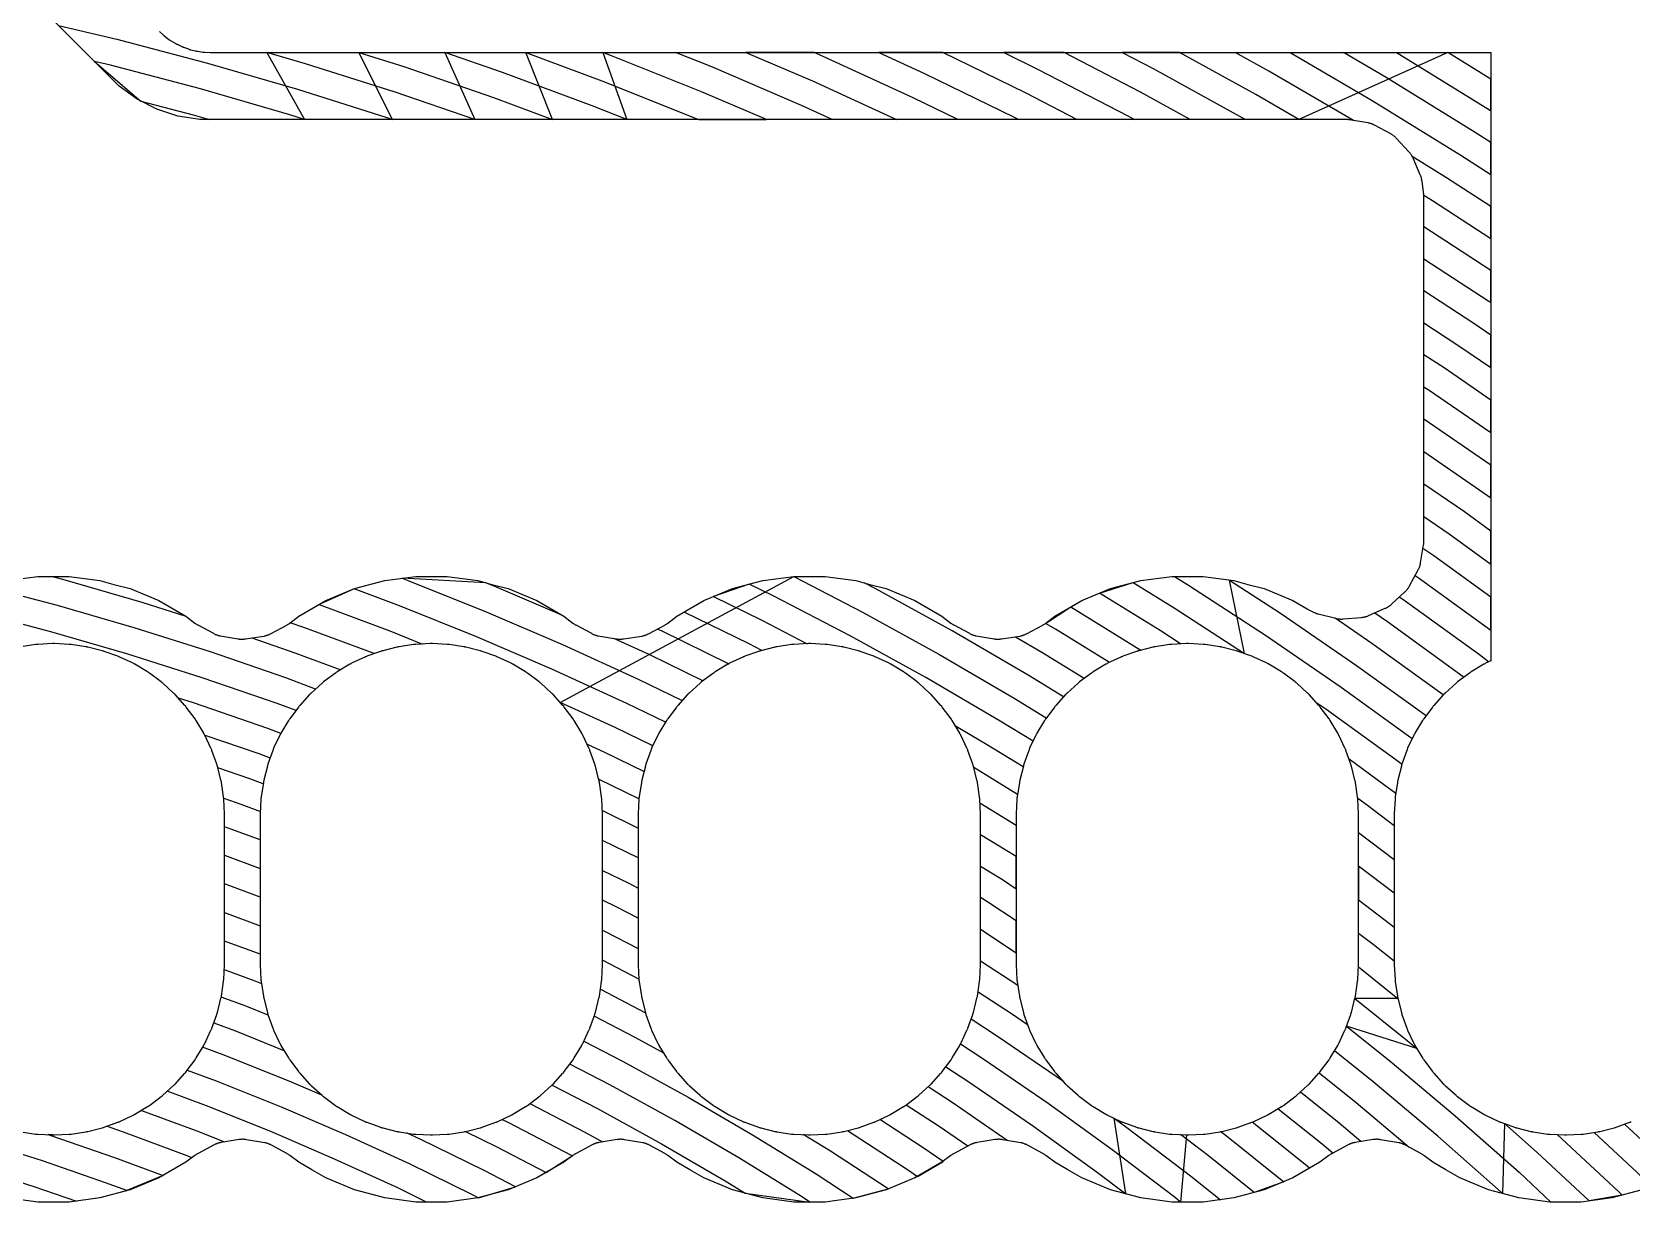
# Model space of a CAD drawing. Header units: metres. Extents: x 100 to 171, y -146 to -25.
# Drawn here: x 115.3 to 126.04, y -73.22 to -65.36 of the extents above; entities that cross this region are included whole.
import ezdxf

# ---------------------------------------------------------------- set-up
doc = ezdxf.new("R2010")
doc.units = ezdxf.units.M

msp = doc.modelspace()

# ---------------------------------------------------------------- linework, layer by layer
for points in [[(115.127, -69.047), (115.335, -69.019), (115.545, -69.019), (115.753, -69.047), (115.846, -69.072), (115.956, -69.101), (116.149, -69.181), (116.331, -69.286), (116.391, -69.332), (116.394, -69.335), (116.397, -69.337), (116.401, -69.339), (116.404, -69.341), (116.407, -69.343), (116.411, -69.345), (116.515, -69.401), (116.518, -69.403), (116.521, -69.405), (116.525, -69.406), (116.528, -69.408), (116.532, -69.409), (116.535, -69.411), (116.539, -69.412), (116.542, -69.413), (116.546, -69.414), (116.549, -69.415), (116.553, -69.416), (116.557, -69.417), (116.56, -69.417), (116.682, -69.438), (116.685, -69.439), (116.689, -69.44), (116.693, -69.44), (116.697, -69.44), (116.701, -69.44), (116.704, -69.441), (116.708, -69.441), (116.712, -69.441), (116.716, -69.44), (116.72, -69.44), (116.723, -69.44), (116.727, -69.439), (116.731, -69.439), (116.853, -69.419), (116.856, -69.419), (116.86, -69.418), (116.864, -69.417), (116.868, -69.416), (116.871, -69.415), (116.875, -69.414), (116.878, -69.413), (116.882, -69.411), (116.886, -69.41), (116.889, -69.409), (116.893, -69.407), (116.896, -69.405), (116.899, -69.404), (117.008, -69.346), (117.011, -69.344), (117.014, -69.342), (117.017, -69.34), (117.02, -69.339), (117.023, -69.337), (117.026, -69.334), (117.029, -69.332), (117.089, -69.286), (117.271, -69.181), (117.464, -69.101), (117.667, -69.047), (117.875, -69.019), (118.085, -69.019), (118.293, -69.047), (118.386, -69.072), (118.496, -69.101), (118.689, -69.181), (118.871, -69.286), (118.931, -69.332), (118.934, -69.335), (118.937, -69.337), (118.941, -69.339), (118.944, -69.341), (118.947, -69.343), (118.951, -69.345), (119.055, -69.401), (119.058, -69.403), (119.061, -69.405), (119.065, -69.406), (119.068, -69.408), (119.072, -69.409), (119.075, -69.411), (119.079, -69.412), (119.082, -69.413), (119.086, -69.414), (119.089, -69.415), (119.093, -69.416), (119.097, -69.417), (119.1, -69.417), (119.222, -69.438), (119.225, -69.439), (119.229, -69.44), (119.233, -69.44), (119.237, -69.44), (119.241, -69.44), (119.244, -69.441), (119.248, -69.441), (119.252, -69.441), (119.256, -69.44), (119.26, -69.44), (119.263, -69.44), (119.267, -69.439), (119.271, -69.439), (119.393, -69.419), (119.396, -69.419), (119.4, -69.418), (119.404, -69.417), (119.408, -69.416), (119.411, -69.415), (119.415, -69.414), (119.418, -69.413), (119.422, -69.411), (119.426, -69.41), (119.429, -69.409), (119.433, -69.407), (119.436, -69.405), (119.439, -69.404), (119.548, -69.346), (119.551, -69.344), (119.554, -69.342), (119.557, -69.34), (119.56, -69.339), (119.563, -69.337), (119.566, -69.334), (119.569, -69.332), (119.629, -69.286), (119.811, -69.181), (120.004, -69.101), (120.207, -69.047), (120.415, -69.019), (120.625, -69.019), (120.833, -69.047), (120.926, -69.072), (121.036, -69.101), (121.229, -69.181), (121.411, -69.286), (121.471, -69.332), (121.474, -69.335), (121.477, -69.337), (121.481, -69.339), (121.484, -69.341), (121.487, -69.343), (121.491, -69.345), (121.595, -69.401), (121.598, -69.403), (121.601, -69.405), (121.605, -69.406), (121.608, -69.408), (121.612, -69.409), (121.615, -69.411), (121.619, -69.412), (121.622, -69.413), (121.626, -69.414), (121.629, -69.415), (121.633, -69.416), (121.637, -69.417), (121.64, -69.417), (121.762, -69.438), (121.765, -69.439), (121.769, -69.44), (121.773, -69.44), (121.777, -69.44), (121.781, -69.44), (121.784, -69.441), (121.788, -69.441), (121.792, -69.441), (121.796, -69.44), (121.8, -69.44), (121.803, -69.44), (121.807, -69.439), (121.811, -69.439), (121.933, -69.419), (121.936, -69.419), (121.94, -69.418), (121.944, -69.417), (121.948, -69.416), (121.951, -69.415), (121.955, -69.414), (121.958, -69.413), (121.962, -69.411), (121.966, -69.41), (121.969, -69.409), (121.973, -69.407), (121.976, -69.405), (121.979, -69.404), (122.088, -69.346), (122.091, -69.344), (122.094, -69.342), (122.097, -69.34), (122.1, -69.339), (122.103, -69.337), (122.106, -69.334), (122.109, -69.332), (122.169, -69.286), (122.351, -69.181), (122.544, -69.101), (122.747, -69.047), (122.955, -69.019), (123.165, -69.019), (123.373, -69.047), (123.466, -69.072), (123.576, -69.101), (123.769, -69.181), (123.864, -69.236), (123.867, -69.238), (123.871, -69.24), (123.908, -69.258), (123.911, -69.26), (123.914, -69.262), (123.918, -69.263), (123.921, -69.264), (123.924, -69.266), (123.928, -69.267), (123.931, -69.268), (123.935, -69.269), (123.938, -69.27), (124.058, -69.3), (124.062, -69.301), (124.065, -69.302), (124.069, -69.303), (124.073, -69.303), (124.077, -69.304), (124.08, -69.304), (124.084, -69.304), (124.088, -69.305), (124.092, -69.305), (124.096, -69.305), (124.099, -69.305), (124.103, -69.305), (124.107, -69.304), (124.23, -69.294), (124.233, -69.294), (124.237, -69.293), (124.241, -69.293), (124.245, -69.292), (124.249, -69.291), (124.252, -69.29), (124.256, -69.29), (124.26, -69.288), (124.263, -69.287), (124.267, -69.286), (124.271, -69.285), (124.274, -69.283), (124.278, -69.282), (124.39, -69.232), (124.394, -69.231), (124.397, -69.229), (124.401, -69.228), (124.404, -69.226), (124.407, -69.224), (124.41, -69.222), (124.414, -69.22), (124.417, -69.217), (124.42, -69.215), (124.423, -69.213), (124.426, -69.211), (124.429, -69.208), (124.432, -69.205), (124.522, -69.122), (124.525, -69.119), (124.528, -69.117), (124.53, -69.114), (124.533, -69.111), (124.535, -69.108), (124.538, -69.105), (124.54, -69.102), (124.542, -69.099), (124.545, -69.096), (124.547, -69.093), (124.549, -69.09), (124.551, -69.086), (124.553, -69.083), (124.611, -68.975), (124.613, -68.971), (124.615, -68.968), (124.616, -68.965), (124.618, -68.961), (124.619, -68.958), (124.62, -68.954), (124.622, -68.95), (124.623, -68.947), (124.624, -68.943), (124.625, -68.939), (124.626, -68.936), (124.627, -68.932), (124.627, -68.928), (124.647, -68.807), (124.648, -68.803), (124.648, -68.8), (124.649, -68.796), (124.649, -68.793), (124.649, -68.789), (124.649, -68.786), (124.649, -68.782), (124.649, -66.475), (124.649, -66.471), (124.649, -66.467), (124.649, -66.463), (124.649, -66.46), (124.648, -66.456), (124.637, -66.364), (124.636, -66.361), (124.636, -66.357), (124.635, -66.353), (124.634, -66.35), (124.634, -66.346), (124.633, -66.343), (124.632, -66.339), (124.631, -66.336), (124.629, -66.333), (124.628, -66.329), (124.627, -66.326), (124.625, -66.322), (124.576, -66.21), (124.574, -66.206), (124.573, -66.203), (124.571, -66.199), (124.569, -66.196), (124.567, -66.193), (124.565, -66.19), (124.563, -66.186), (124.561, -66.183), (124.559, -66.18), (124.556, -66.177), (124.554, -66.174), (124.552, -66.171), (124.549, -66.168), (124.466, -66.078), (124.463, -66.075), (124.46, -66.072), (124.458, -66.07), (124.455, -66.067), (124.452, -66.065), (124.449, -66.062), (124.446, -66.06), (124.443, -66.058), (124.44, -66.055), (124.436, -66.053), (124.433, -66.051), (124.43, -66.049), (124.427, -66.047), (124.318, -65.989), (124.315, -65.987), (124.312, -65.985), (124.308, -65.984), (124.305, -65.982), (124.301, -65.981), (124.297, -65.98), (124.294, -65.978), (124.29, -65.977), (124.287, -65.976), (124.283, -65.975), (124.279, -65.974), (124.275, -65.973), (124.272, -65.973), (124.15, -65.953), (124.147, -65.952), (124.143, -65.952), (124.14, -65.951), (124.136, -65.951), (124.133, -65.951), (124.129, -65.951), (124.125, -65.951), (116.425, -65.951), (116.277, -65.927), (116.135, -65.881), (116.002, -65.813), (115.881, -65.725), (104.275, -54.119)], [(115.474, -65.318), (115.867, -65.411), (116.476, -65.572), (117.08, -65.747), (117.681, -65.937), (117.719, -65.951), (117.493, -65.5), (117.794, -65.595), (118.397, -65.803), (118.794, -65.951), (118.615, -65.5), (119.125, -65.69), (119.726, -65.93), (119.774, -65.951), (120.231, -65.951), (119.795, -65.764), (119.19, -65.522), (119.132, -65.5), (119.293, -65.951), (119.06, -65.858), (118.458, -65.634), (118.07, -65.5), (118.272, -65.951), (117.737, -65.766), (117.133, -65.575), (116.875, -65.5), (117.127, -65.951), (117.028, -65.919), (116.428, -65.745), (115.823, -65.586), (115.716, -65.561), (116.027, -65.826), (116.38, -65.919), (116.489, -65.951)], [(116.152, -65.359), (116.177, -65.382), (116.18, -65.384), (116.183, -65.387), (116.186, -65.389), (116.188, -65.391), (116.216, -65.412), (116.219, -65.414), (116.222, -65.416), (116.225, -65.418), (116.228, -65.42), (116.258, -65.437), (116.261, -65.439), (116.264, -65.441), (116.267, -65.443), (116.271, -65.444), (116.302, -65.459), (116.305, -65.461), (116.309, -65.462), (116.312, -65.463), (116.315, -65.465), (116.348, -65.476), (116.351, -65.478), (116.355, -65.479), (116.358, -65.48), (116.362, -65.481), (116.395, -65.489), (116.399, -65.49), (116.402, -65.491), (116.406, -65.491), (116.41, -65.492), (116.444, -65.497), (116.447, -65.497), (116.451, -65.498), (116.455, -65.498), (116.458, -65.498), (116.493, -65.5), (116.496, -65.5), (116.5, -65.5), (125.1, -65.5), (125.1, -69.586), (125.064, -69.602), (125.061, -69.604), (125.058, -69.606), (125.055, -69.608), (125.051, -69.609), (124.967, -69.66), (124.964, -69.662), (124.961, -69.664), (124.958, -69.666), (124.955, -69.668), (124.876, -69.727), (124.873, -69.729), (124.87, -69.731), (124.868, -69.733), (124.865, -69.736), (124.792, -69.802), (124.789, -69.804), (124.787, -69.807), (124.784, -69.809), (124.782, -69.812), (124.716, -69.885), (124.713, -69.888), (124.711, -69.89), (124.709, -69.893), (124.706, -69.896), (124.648, -69.975), (124.646, -69.978), (124.644, -69.981), (124.642, -69.984), (124.64, -69.987), (124.589, -70.071), (124.588, -70.075), (124.586, -70.078), (124.584, -70.081), (124.582, -70.084), (124.54, -70.173), (124.539, -70.177), (124.537, -70.18), (124.536, -70.183), (124.535, -70.187), (124.502, -70.279), (124.501, -70.283), (124.499, -70.286), (124.498, -70.29), (124.498, -70.293), (124.474, -70.388), (124.473, -70.392), (124.472, -70.396), (124.471, -70.399), (124.471, -70.403), (124.456, -70.5), (124.456, -70.504), (124.455, -70.507), (124.455, -70.511), (124.455, -70.515), (124.45, -70.613), (124.45, -70.616), (124.45, -70.62), (124.45, -71.62), (124.45, -71.624), (124.45, -71.627), (124.455, -71.725), (124.455, -71.729), (124.455, -71.733), (124.456, -71.736), (124.456, -71.74), (124.471, -71.837), (124.471, -71.841), (124.472, -71.844), (124.473, -71.848), (124.474, -71.852), (124.498, -71.947), (124.498, -71.95), (124.499, -71.954), (124.501, -71.957), (124.502, -71.961), (124.535, -72.053), (124.536, -72.057), (124.537, -72.06), (124.539, -72.063), (124.54, -72.067), (124.582, -72.156), (124.584, -72.159), (124.586, -72.162), (124.588, -72.165), (124.589, -72.169), (124.64, -72.253), (124.642, -72.256), (124.644, -72.259), (124.646, -72.262), (124.648, -72.265), (124.706, -72.344), (124.709, -72.347), (124.711, -72.35), (124.713, -72.352), (124.716, -72.355), (124.782, -72.428), (124.784, -72.431), (124.787, -72.433), (124.789, -72.436), (124.792, -72.438), (124.865, -72.504), (124.868, -72.507), (124.87, -72.509), (124.873, -72.511), (124.876, -72.513), (124.955, -72.572), (124.958, -72.574), (124.961, -72.576), (124.964, -72.578), (124.967, -72.58), (125.051, -72.631), (125.055, -72.632), (125.058, -72.634), (125.061, -72.636), (125.064, -72.638), (125.153, -72.679), (125.156, -72.681), (125.16, -72.682), (125.163, -72.684), (125.167, -72.685), (125.259, -72.718), (125.263, -72.719), (125.266, -72.72), (125.27, -72.722), (125.273, -72.722), (125.368, -72.746), (125.372, -72.747), (125.376, -72.748), (125.379, -72.749), (125.383, -72.749), (125.48, -72.764), (125.484, -72.764), (125.487, -72.764), (125.491, -72.765), (125.495, -72.765), (125.593, -72.77), (125.596, -72.77), (125.6, -72.77), (125.604, -72.77), (125.607, -72.77), (125.705, -72.765), (125.709, -72.765), (125.713, -72.764), (125.716, -72.764), (125.72, -72.764), (125.817, -72.749), (125.821, -72.749), (125.824, -72.748), (125.828, -72.747), (125.831, -72.746), (125.927, -72.722), (125.93, -72.722), (125.934, -72.72), (125.937, -72.719), (125.941, -72.718), (126.033, -72.685), (126.037, -72.684), (126.04, -72.682), (126.043, -72.681)], [(124.177, -65.957), (123.608, -65.626), (123.38, -65.5), (123.75, -65.5), (124.302, -65.822), (124.898, -66.189), (125.1, -66.32), (125.1, -66.105), (124.994, -66.037), (124.395, -65.667), (124.108, -65.5), (124.465, -65.5), (124.487, -65.513), (125.091, -65.885), (125.1, -65.891), (125.1, -65.679), (124.81, -65.5), (123.808, -65.951), (123.52, -65.782), (123.007, -65.5), (122.622, -65.5), (122.829, -65.608), (123.431, -65.939), (123.451, -65.951), (123.079, -65.951), (122.744, -65.766), (122.231, -65.5), (121.827, -65.5), (122.057, -65.613), (122.659, -65.925), (122.705, -65.951), (122.317, -65.951), (121.976, -65.774), (121.416, -65.5), (120.987, -65.5), (121.294, -65.641), (121.896, -65.934), (121.927, -65.951), (121.518, -65.951), (121.217, -65.804), (120.613, -65.527), (120.551, -65.5), (120.094, -65.5), (120.54, -65.691), (121.106, -65.951), (120.674, -65.951), (120.467, -65.856), (119.864, -65.597), (119.621, -65.5)], [(124.649, -66.458), (124.706, -66.493), (125.1, -66.75), (125.1, -66.535), (124.802, -66.341), (124.57, -66.198)], [(124.649, -67.316), (124.885, -67.469), (125.1, -67.616), (125.1, -67.398), (124.985, -67.319), (124.649, -67.101), (124.649, -66.886), (125.085, -67.169), (125.1, -67.18), (125.1, -66.964), (124.649, -66.671)], [(124.649, -67.745), (124.685, -67.768), (125.1, -68.053), (125.1, -67.834), (124.785, -67.618), (124.649, -67.53)], [(124.649, -68.18), (125.026, -68.439), (125.1, -68.492), (125.1, -68.271), (124.649, -67.962)], [(124.649, -68.617), (124.819, -68.733), (125.1, -68.936), (125.1, -68.714), (124.922, -68.586), (124.649, -68.399)], [(124.591, -69.013), (124.611, -69.027), (125.1, -69.38), (125.1, -69.158), (124.715, -68.88), (124.643, -68.831)], [(117.202, -69.775), (117.002, -69.701), (116.495, -69.526), (115.983, -69.364), (115.468, -69.215), (114.98, -69.086), (114.694, -69.203), (114.905, -69.253), (115.42, -69.388), (115.931, -69.537), (116.438, -69.697), (116.942, -69.871), (117.07, -69.918)], [(115.433, -69.019), (115.516, -69.041), (116.035, -69.192), (116.329, -69.285)], [(118.856, -69.278), (118.417, -69.09), (118.346, -69.061), (117.784, -69.031), (117.829, -69.048), (118.348, -69.256), (118.862, -69.476), (119.37, -69.709), (119.665, -69.853)], [(119.468, -70.157), (119.216, -70.034), (118.846, -69.865), (120.416, -69.019), (120.877, -69.259), (121.39, -69.541), (121.896, -69.836), (122.112, -69.969)], [(122.023, -70.125), (121.803, -69.99), (121.302, -69.698), (120.793, -69.418), (120.277, -69.15), (120.116, -69.071), (119.876, -69.154), (120.196, -69.311), (120.504, -69.471)], [(122.227, -69.828), (121.989, -69.681), (121.479, -69.384), (120.962, -69.1), (120.889, -69.062)], [(123.014, -69.472), (122.876, -69.383), (122.47, -69.132), (122.696, -69.06), (122.972, -69.23), (123.444, -69.537), (123.344, -69.043), (123.685, -69.265), (124.197, -69.616), (124.664, -69.954)], [(122.973, -69.019), (123.068, -69.078), (123.585, -69.414), (124.093, -69.763), (124.571, -70.108)], [(119.553, -69.998), (119.293, -69.872), (118.789, -69.641), (118.279, -69.422), (117.765, -69.216), (117.46, -69.103), (117.225, -69.208), (117.7, -69.384), (117.921, -69.473)], [(125.084, -69.593), (125.022, -69.546), (124.508, -69.174), (124.484, -69.158)], [(120.2, -69.516), (120.115, -69.472), (119.678, -69.258)], [(122.537, -69.597), (122.174, -69.373), (122.107, -69.334), (122.276, -69.224), (122.747, -69.514)], [(124.779, -69.815), (124.3, -69.469), (124.053, -69.299)], [(124.32, -69.264), (124.404, -69.322), (124.914, -69.69), (124.92, -69.694)], [(117.595, -69.537), (117.124, -69.362), (117.032, -69.33)], [(119.499, -69.372), (119.524, -69.383), (119.979, -69.605)], [(115.433, -72.77), (115.436, -72.77), (115.44, -72.77), (115.444, -72.77), (115.447, -72.77), (115.545, -72.765), (115.549, -72.765), (115.553, -72.764), (115.556, -72.764), (115.56, -72.764), (115.657, -72.749), (115.661, -72.749), (115.664, -72.748), (115.668, -72.747), (115.671, -72.746), (115.767, -72.722), (115.77, -72.722), (115.774, -72.72), (115.777, -72.719), (115.781, -72.718), (115.873, -72.685), (115.877, -72.684), (115.88, -72.682), (115.883, -72.681), (115.887, -72.679), (115.975, -72.638), (115.979, -72.636), (115.982, -72.634), (115.985, -72.632), (115.988, -72.631), (116.073, -72.58), (116.076, -72.578), (116.079, -72.576), (116.082, -72.574), (116.085, -72.572), (116.164, -72.513), (116.167, -72.511), (116.17, -72.509), (116.172, -72.507), (116.175, -72.504), (116.248, -72.438), (116.25, -72.436), (116.253, -72.433), (116.256, -72.431), (116.258, -72.428), (116.324, -72.355), (116.327, -72.352), (116.329, -72.35), (116.331, -72.347), (116.333, -72.344), (116.392, -72.265), (116.394, -72.262), (116.396, -72.259), (116.398, -72.256), (116.4, -72.253), (116.451, -72.169), (116.452, -72.165), (116.454, -72.162), (116.456, -72.159), (116.457, -72.156), (116.499, -72.067), (116.501, -72.063), (116.502, -72.06), (116.504, -72.057), (116.505, -72.053), (116.538, -71.961), (116.539, -71.957), (116.54, -71.954), (116.541, -71.95), (116.542, -71.947), (116.566, -71.852), (116.567, -71.848), (116.568, -71.844), (116.569, -71.841), (116.569, -71.837), (116.584, -71.74), (116.584, -71.736), (116.584, -71.733), (116.585, -71.729), (116.585, -71.725), (116.59, -71.627), (116.59, -71.624), (116.59, -71.62), (116.59, -70.62), (116.59, -70.616), (116.59, -70.613), (116.585, -70.515), (116.585, -70.511), (116.584, -70.507), (116.584, -70.504), (116.584, -70.5), (116.569, -70.403), (116.569, -70.399), (116.568, -70.396), (116.567, -70.392), (116.566, -70.388), (116.542, -70.293), (116.541, -70.29), (116.54, -70.286), (116.539, -70.283), (116.538, -70.279), (116.505, -70.187), (116.504, -70.183), (116.502, -70.18), (116.501, -70.177), (116.499, -70.173), (116.457, -70.084), (116.456, -70.081), (116.454, -70.078), (116.452, -70.075), (116.451, -70.071), (116.4, -69.987), (116.398, -69.984), (116.396, -69.981), (116.394, -69.978), (116.392, -69.975), (116.333, -69.896), (116.331, -69.893), (116.329, -69.89), (116.327, -69.888), (116.324, -69.885), (116.258, -69.812), (116.256, -69.809), (116.253, -69.807), (116.25, -69.804), (116.248, -69.802), (116.175, -69.736), (116.172, -69.733), (116.17, -69.731), (116.167, -69.729), (116.164, -69.727), (116.085, -69.668), (116.082, -69.666), (116.079, -69.664), (116.076, -69.662), (116.073, -69.66), (115.988, -69.609), (115.985, -69.608), (115.982, -69.606), (115.979, -69.604), (115.975, -69.602), (115.887, -69.561), (115.883, -69.559), (115.88, -69.558), (115.877, -69.556), (115.873, -69.555), (115.781, -69.522), (115.777, -69.521), (115.774, -69.52), (115.77, -69.518), (115.767, -69.518), (115.671, -69.494), (115.668, -69.493), (115.664, -69.492), (115.661, -69.491), (115.657, -69.491), (115.56, -69.476), (115.556, -69.476), (115.553, -69.476), (115.549, -69.475), (115.545, -69.475), (115.447, -69.47), (115.444, -69.47), (115.44, -69.47), (115.436, -69.47), (115.433, -69.47), (115.335, -69.475), (115.331, -69.475), (115.327, -69.476), (115.324, -69.476), (115.32, -69.476), (115.223, -69.491)], [(116.773, -69.432), (117.063, -69.532), (117.371, -69.646)], [(117.973, -72.77), (117.976, -72.77), (117.98, -72.77), (117.984, -72.77), (117.987, -72.77), (118.085, -72.765), (118.089, -72.765), (118.093, -72.764), (118.096, -72.764), (118.1, -72.764), (118.197, -72.749), (118.201, -72.749), (118.204, -72.748), (118.208, -72.747), (118.211, -72.746), (118.307, -72.722), (118.31, -72.722), (118.314, -72.72), (118.317, -72.719), (118.321, -72.718), (118.413, -72.685), (118.417, -72.684), (118.42, -72.682), (118.423, -72.681), (118.427, -72.679), (118.515, -72.638), (118.519, -72.636), (118.522, -72.634), (118.525, -72.632), (118.528, -72.631), (118.613, -72.58), (118.616, -72.578), (118.619, -72.576), (118.622, -72.574), (118.625, -72.572), (118.704, -72.513), (118.707, -72.511), (118.71, -72.509), (118.712, -72.507), (118.715, -72.504), (118.788, -72.438), (118.79, -72.436), (118.793, -72.433), (118.796, -72.431), (118.798, -72.428), (118.864, -72.355), (118.867, -72.352), (118.869, -72.35), (118.871, -72.347), (118.873, -72.344), (118.932, -72.265), (118.934, -72.262), (118.936, -72.259), (118.938, -72.256), (118.94, -72.253), (118.991, -72.169), (118.992, -72.165), (118.994, -72.162), (118.996, -72.159), (118.997, -72.156), (119.039, -72.067), (119.041, -72.063), (119.042, -72.06), (119.044, -72.057), (119.045, -72.053), (119.078, -71.961), (119.079, -71.957), (119.08, -71.954), (119.081, -71.95), (119.082, -71.947), (119.106, -71.852), (119.107, -71.848), (119.108, -71.844), (119.109, -71.841), (119.109, -71.837), (119.124, -71.74), (119.124, -71.736), (119.124, -71.733), (119.125, -71.729), (119.125, -71.725), (119.13, -71.627), (119.13, -71.624), (119.13, -71.62), (119.13, -70.62), (119.13, -70.616), (119.13, -70.613), (119.125, -70.515), (119.125, -70.511), (119.124, -70.507), (119.124, -70.504), (119.124, -70.5), (119.109, -70.403), (119.109, -70.399), (119.108, -70.396), (119.107, -70.392), (119.106, -70.388), (119.082, -70.293), (119.081, -70.29), (119.08, -70.286), (119.079, -70.283), (119.078, -70.279), (119.045, -70.187), (119.044, -70.183), (119.042, -70.18), (119.041, -70.177), (119.039, -70.173), (118.997, -70.084), (118.996, -70.081), (118.994, -70.078), (118.992, -70.075), (118.991, -70.071), (118.94, -69.987), (118.938, -69.984), (118.936, -69.981), (118.934, -69.978), (118.932, -69.975), (118.873, -69.896), (118.871, -69.893), (118.869, -69.89), (118.867, -69.888), (118.864, -69.885), (118.798, -69.812), (118.796, -69.809), (118.793, -69.807), (118.79, -69.804), (118.788, -69.802), (118.715, -69.736), (118.712, -69.733), (118.71, -69.731), (118.707, -69.729), (118.704, -69.727), (118.625, -69.668), (118.622, -69.666), (118.619, -69.664), (118.616, -69.662), (118.613, -69.66), (118.528, -69.609), (118.525, -69.608), (118.522, -69.606), (118.519, -69.604), (118.515, -69.602), (118.427, -69.561), (118.423, -69.559), (118.42, -69.558), (118.417, -69.556), (118.413, -69.555), (118.321, -69.522), (118.317, -69.521), (118.314, -69.52), (118.31, -69.518), (118.307, -69.518), (118.211, -69.494), (118.208, -69.493), (118.204, -69.492), (118.201, -69.491), (118.197, -69.491), (118.1, -69.476), (118.096, -69.476), (118.093, -69.476), (118.089, -69.475), (118.085, -69.475), (117.987, -69.47), (117.984, -69.47), (117.98, -69.47), (117.976, -69.47), (117.973, -69.47), (117.875, -69.475), (117.871, -69.475), (117.867, -69.476), (117.864, -69.476), (117.86, -69.476), (117.763, -69.491), (117.759, -69.491), (117.756, -69.492), (117.752, -69.493), (117.748, -69.494), (117.653, -69.518), (117.65, -69.518), (117.646, -69.52), (117.643, -69.521), (117.639, -69.522), (117.547, -69.555), (117.543, -69.556), (117.54, -69.558), (117.536, -69.559), (117.533, -69.561), (117.444, -69.602), (117.441, -69.604), (117.438, -69.606), (117.435, -69.608), (117.431, -69.609), (117.347, -69.66), (117.344, -69.662), (117.341, -69.664), (117.338, -69.666), (117.335, -69.668), (117.256, -69.727), (117.253, -69.729), (117.25, -69.731), (117.248, -69.733), (117.245, -69.736), (117.172, -69.802), (117.169, -69.804), (117.167, -69.807), (117.164, -69.809), (117.162, -69.812), (117.096, -69.885), (117.093, -69.888), (117.091, -69.89), (117.089, -69.893), (117.086, -69.896), (117.028, -69.975), (117.026, -69.978), (117.024, -69.981), (117.022, -69.984), (117.02, -69.987), (116.969, -70.071), (116.968, -70.075), (116.966, -70.078), (116.964, -70.081), (116.962, -70.084), (116.92, -70.173), (116.919, -70.177), (116.917, -70.18), (116.916, -70.183), (116.915, -70.187), (116.882, -70.279), (116.881, -70.283), (116.879, -70.286), (116.878, -70.29), (116.878, -70.293), (116.854, -70.388), (116.853, -70.392), (116.852, -70.396), (116.851, -70.399), (116.851, -70.403), (116.836, -70.5), (116.836, -70.504), (116.835, -70.507), (116.835, -70.511), (116.835, -70.515), (116.83, -70.613), (116.83, -70.616), (116.83, -70.62), (116.83, -71.62), (116.83, -71.624), (116.83, -71.627), (116.835, -71.725), (116.835, -71.729), (116.835, -71.733), (116.836, -71.736), (116.836, -71.74), (116.851, -71.837), (116.851, -71.841), (116.852, -71.844), (116.853, -71.848), (116.854, -71.852), (116.878, -71.947), (116.878, -71.95), (116.879, -71.954), (116.881, -71.957), (116.882, -71.961), (116.915, -72.053), (116.916, -72.057), (116.917, -72.06), (116.919, -72.063), (116.92, -72.067), (116.962, -72.156), (116.964, -72.159), (116.966, -72.162), (116.968, -72.165), (116.969, -72.169), (117.02, -72.253), (117.022, -72.256), (117.024, -72.259), (117.026, -72.262), (117.028, -72.265), (117.086, -72.344), (117.089, -72.347), (117.091, -72.35), (117.093, -72.352), (117.096, -72.355), (117.162, -72.428), (117.164, -72.431), (117.167, -72.433), (117.169, -72.436), (117.172, -72.438), (117.245, -72.504), (117.248, -72.507), (117.25, -72.509), (117.253, -72.511), (117.256, -72.513), (117.335, -72.572), (117.338, -72.574), (117.341, -72.576), (117.344, -72.578), (117.347, -72.58), (117.431, -72.631), (117.435, -72.632), (117.438, -72.634), (117.441, -72.636), (117.444, -72.638), (117.533, -72.679), (117.536, -72.681), (117.54, -72.682), (117.543, -72.684), (117.547, -72.685), (117.639, -72.718), (117.643, -72.719), (117.646, -72.72), (117.65, -72.722), (117.653, -72.722), (117.748, -72.746), (117.752, -72.747), (117.756, -72.748), (117.759, -72.749), (117.763, -72.749), (117.86, -72.764), (117.864, -72.764), (117.867, -72.764), (117.871, -72.765), (117.875, -72.765), (117.973, -72.77)], [(119.804, -69.72), (119.447, -69.546), (119.206, -69.436)], [(120.513, -72.77), (120.516, -72.77), (120.52, -72.77), (120.524, -72.77), (120.527, -72.77), (120.625, -72.765), (120.629, -72.765), (120.633, -72.764), (120.636, -72.764), (120.64, -72.764), (120.737, -72.749), (120.741, -72.749), (120.744, -72.748), (120.748, -72.747), (120.751, -72.746), (120.847, -72.722), (120.85, -72.722), (120.854, -72.72), (120.857, -72.719), (120.861, -72.718), (120.953, -72.685), (120.957, -72.684), (120.96, -72.682), (120.963, -72.681), (120.967, -72.679), (121.055, -72.638), (121.059, -72.636), (121.062, -72.634), (121.065, -72.632), (121.068, -72.631), (121.153, -72.58), (121.156, -72.578), (121.159, -72.576), (121.162, -72.574), (121.165, -72.572), (121.244, -72.513), (121.247, -72.511), (121.25, -72.509), (121.252, -72.507), (121.255, -72.504), (121.328, -72.438), (121.33, -72.436), (121.333, -72.433), (121.336, -72.431), (121.338, -72.428), (121.404, -72.355), (121.407, -72.352), (121.409, -72.35), (121.411, -72.347), (121.413, -72.344), (121.472, -72.265), (121.474, -72.262), (121.476, -72.259), (121.478, -72.256), (121.48, -72.253), (121.531, -72.169), (121.532, -72.165), (121.534, -72.162), (121.536, -72.159), (121.537, -72.156), (121.579, -72.067), (121.581, -72.063), (121.582, -72.06), (121.584, -72.057), (121.585, -72.053), (121.618, -71.961), (121.619, -71.957), (121.62, -71.954), (121.621, -71.95), (121.622, -71.947), (121.646, -71.852), (121.647, -71.848), (121.648, -71.844), (121.649, -71.841), (121.649, -71.837), (121.664, -71.74), (121.664, -71.736), (121.664, -71.733), (121.665, -71.729), (121.665, -71.725), (121.67, -71.627), (121.67, -71.624), (121.67, -71.62), (121.67, -70.62), (121.67, -70.616), (121.67, -70.613), (121.665, -70.515), (121.665, -70.511), (121.664, -70.507), (121.664, -70.504), (121.664, -70.5), (121.649, -70.403), (121.649, -70.399), (121.648, -70.396), (121.647, -70.392), (121.646, -70.388), (121.622, -70.293), (121.621, -70.29), (121.62, -70.286), (121.619, -70.283), (121.618, -70.279), (121.585, -70.187), (121.584, -70.183), (121.582, -70.18), (121.581, -70.177), (121.579, -70.173), (121.537, -70.084), (121.536, -70.081), (121.534, -70.078), (121.532, -70.075), (121.531, -70.071), (121.48, -69.987), (121.478, -69.984), (121.476, -69.981), (121.474, -69.978), (121.472, -69.975), (121.413, -69.896), (121.411, -69.893), (121.409, -69.89), (121.407, -69.888), (121.404, -69.885), (121.338, -69.812), (121.336, -69.809), (121.333, -69.807), (121.33, -69.804), (121.328, -69.802), (121.255, -69.736), (121.252, -69.733), (121.25, -69.731), (121.247, -69.729), (121.244, -69.727), (121.165, -69.668), (121.162, -69.666), (121.159, -69.664), (121.156, -69.662), (121.153, -69.66), (121.068, -69.609), (121.065, -69.608), (121.062, -69.606), (121.059, -69.604), (121.055, -69.602), (120.967, -69.561), (120.963, -69.559), (120.96, -69.558), (120.957, -69.556), (120.953, -69.555), (120.861, -69.522), (120.857, -69.521), (120.854, -69.52), (120.85, -69.518), (120.847, -69.518), (120.751, -69.494), (120.748, -69.493), (120.744, -69.492), (120.741, -69.491), (120.737, -69.491), (120.64, -69.476), (120.636, -69.476), (120.633, -69.476), (120.629, -69.475), (120.625, -69.475), (120.527, -69.47), (120.524, -69.47), (120.52, -69.47), (120.516, -69.47), (120.513, -69.47), (120.415, -69.475), (120.411, -69.475), (120.407, -69.476), (120.404, -69.476), (120.4, -69.476), (120.303, -69.491), (120.299, -69.491), (120.296, -69.492), (120.292, -69.493), (120.288, -69.494), (120.193, -69.518), (120.19, -69.518), (120.186, -69.52), (120.183, -69.521), (120.179, -69.522), (120.087, -69.555), (120.083, -69.556), (120.08, -69.558), (120.076, -69.559), (120.073, -69.561), (119.984, -69.602), (119.981, -69.604), (119.978, -69.606), (119.975, -69.608), (119.971, -69.609), (119.887, -69.66), (119.884, -69.662), (119.881, -69.664), (119.878, -69.666), (119.875, -69.668), (119.796, -69.727), (119.793, -69.729), (119.79, -69.731), (119.788, -69.733), (119.785, -69.736), (119.712, -69.802), (119.709, -69.804), (119.707, -69.807), (119.704, -69.809), (119.702, -69.812), (119.636, -69.885), (119.633, -69.888), (119.631, -69.89), (119.629, -69.893), (119.626, -69.896), (119.568, -69.975), (119.566, -69.978), (119.564, -69.981), (119.562, -69.984), (119.56, -69.987), (119.509, -70.071), (119.508, -70.075), (119.506, -70.078), (119.504, -70.081), (119.502, -70.084), (119.46, -70.173), (119.459, -70.177), (119.457, -70.18), (119.456, -70.183), (119.455, -70.187), (119.422, -70.279), (119.421, -70.283), (119.419, -70.286), (119.418, -70.29), (119.418, -70.293), (119.394, -70.388), (119.393, -70.392), (119.392, -70.396), (119.391, -70.399), (119.391, -70.403), (119.376, -70.5), (119.376, -70.504), (119.375, -70.507), (119.375, -70.511), (119.375, -70.515), (119.37, -70.613), (119.37, -70.616), (119.37, -70.62), (119.37, -71.62), (119.37, -71.624), (119.37, -71.627), (119.375, -71.725), (119.375, -71.729), (119.375, -71.733), (119.376, -71.736), (119.376, -71.74), (119.391, -71.837), (119.391, -71.841), (119.392, -71.844), (119.393, -71.848), (119.394, -71.852), (119.418, -71.947), (119.418, -71.95), (119.419, -71.954), (119.421, -71.957), (119.422, -71.961), (119.455, -72.053), (119.456, -72.057), (119.457, -72.06), (119.459, -72.063), (119.46, -72.067), (119.502, -72.156), (119.504, -72.159), (119.506, -72.162), (119.508, -72.165), (119.509, -72.169), (119.56, -72.253), (119.562, -72.256), (119.564, -72.259), (119.566, -72.262), (119.568, -72.265), (119.626, -72.344), (119.629, -72.347), (119.631, -72.35), (119.633, -72.352), (119.636, -72.355), (119.702, -72.428), (119.704, -72.431), (119.707, -72.433), (119.709, -72.436), (119.712, -72.438), (119.785, -72.504), (119.788, -72.507), (119.79, -72.509), (119.793, -72.511), (119.796, -72.513), (119.875, -72.572), (119.878, -72.574), (119.881, -72.576), (119.884, -72.578), (119.887, -72.58), (119.971, -72.631), (119.975, -72.632), (119.978, -72.634), (119.981, -72.636), (119.984, -72.638), (120.073, -72.679), (120.076, -72.681), (120.08, -72.682), (120.083, -72.684), (120.087, -72.685), (120.179, -72.718), (120.183, -72.719), (120.186, -72.72), (120.19, -72.722), (120.193, -72.722), (120.288, -72.746), (120.292, -72.747), (120.296, -72.748), (120.299, -72.749), (120.303, -72.749), (120.4, -72.764), (120.404, -72.764), (120.407, -72.764), (120.411, -72.765), (120.415, -72.765), (120.513, -72.77)], [(123.285, -72.748), (123.311, -72.768), (123.707, -73.084), (123.509, -73.157), (123.201, -72.91), (123.014, -72.768), (123.053, -72.77), (123.056, -72.77), (123.06, -72.77), (123.064, -72.77), (123.067, -72.77), (123.165, -72.765), (123.169, -72.765), (123.173, -72.764), (123.176, -72.764), (123.18, -72.764), (123.277, -72.749), (123.281, -72.749), (123.284, -72.748), (123.288, -72.747), (123.291, -72.746), (123.387, -72.722), (123.39, -72.722), (123.394, -72.72), (123.397, -72.719), (123.401, -72.718), (123.493, -72.685), (123.497, -72.684), (123.5, -72.682), (123.503, -72.681), (123.507, -72.679), (123.595, -72.638), (123.599, -72.636), (123.602, -72.634), (123.605, -72.632), (123.608, -72.631), (123.693, -72.58), (123.696, -72.578), (123.699, -72.576), (123.702, -72.574), (123.705, -72.572), (123.784, -72.513), (123.787, -72.511), (123.79, -72.509), (123.792, -72.507), (123.795, -72.504), (123.868, -72.438), (123.87, -72.436), (123.873, -72.433), (123.876, -72.431), (123.878, -72.428), (123.944, -72.355), (123.947, -72.352), (123.949, -72.35), (123.951, -72.347), (123.953, -72.344), (124.012, -72.265), (124.014, -72.262), (124.016, -72.259), (124.018, -72.256), (124.02, -72.253), (124.071, -72.169), (124.072, -72.165), (124.074, -72.162), (124.076, -72.159), (124.077, -72.156), (124.119, -72.067), (124.121, -72.063), (124.122, -72.06), (124.124, -72.057), (124.125, -72.053), (124.158, -71.961), (124.159, -71.957), (124.16, -71.954), (124.161, -71.95), (124.162, -71.947), (124.186, -71.852), (124.187, -71.848), (124.188, -71.844), (124.189, -71.841), (124.189, -71.837), (124.204, -71.74), (124.204, -71.736), (124.204, -71.733), (124.205, -71.729), (124.205, -71.725), (124.21, -71.627), (124.21, -71.624), (124.21, -71.62), (124.21, -70.62), (124.21, -70.616), (124.21, -70.613), (124.205, -70.515), (124.205, -70.511), (124.204, -70.507), (124.204, -70.504), (124.204, -70.5), (124.189, -70.403), (124.189, -70.399), (124.188, -70.396), (124.187, -70.392), (124.186, -70.388), (124.162, -70.293), (124.161, -70.29), (124.16, -70.286), (124.159, -70.283), (124.158, -70.279), (124.125, -70.187), (124.124, -70.183), (124.122, -70.18), (124.121, -70.177), (124.119, -70.173), (124.077, -70.084), (124.076, -70.081), (124.074, -70.078), (124.072, -70.075), (124.071, -70.071), (124.02, -69.987), (124.018, -69.984), (124.016, -69.981), (124.014, -69.978), (124.012, -69.975), (123.953, -69.896), (123.951, -69.893), (123.949, -69.89), (123.947, -69.888), (123.944, -69.885), (123.878, -69.812), (123.876, -69.809), (123.873, -69.807), (123.87, -69.804), (123.868, -69.802), (123.795, -69.736), (123.792, -69.733), (123.79, -69.731), (123.787, -69.729), (123.784, -69.727), (123.705, -69.668), (123.702, -69.666), (123.699, -69.664), (123.696, -69.662), (123.693, -69.66), (123.608, -69.609), (123.605, -69.608), (123.602, -69.606), (123.599, -69.604), (123.595, -69.602), (123.507, -69.561), (123.503, -69.559), (123.5, -69.558), (123.497, -69.556), (123.493, -69.555), (123.401, -69.522), (123.397, -69.521), (123.394, -69.52), (123.39, -69.518), (123.387, -69.518), (123.291, -69.494), (123.288, -69.493), (123.284, -69.492), (123.281, -69.491), (123.277, -69.491), (123.18, -69.476), (123.176, -69.476), (123.173, -69.476), (123.169, -69.475), (123.165, -69.475), (123.067, -69.47), (123.064, -69.47), (123.06, -69.47), (123.056, -69.47), (123.053, -69.47), (122.955, -69.475), (122.951, -69.475), (122.947, -69.476), (122.944, -69.476), (122.94, -69.476), (122.843, -69.491), (122.839, -69.491), (122.836, -69.492), (122.832, -69.493), (122.828, -69.494), (122.733, -69.518), (122.73, -69.518), (122.726, -69.52), (122.723, -69.521), (122.719, -69.522), (122.627, -69.555), (122.623, -69.556), (122.62, -69.558), (122.616, -69.559), (122.613, -69.561), (122.524, -69.602), (122.521, -69.604), (122.518, -69.606), (122.515, -69.608), (122.511, -69.609), (122.427, -69.66), (122.424, -69.662), (122.421, -69.664), (122.418, -69.666), (122.415, -69.668), (122.336, -69.727), (122.333, -69.729), (122.33, -69.731), (122.328, -69.733), (122.325, -69.736), (122.252, -69.802), (122.249, -69.804), (122.247, -69.807), (122.244, -69.809), (122.242, -69.812), (122.176, -69.885), (122.173, -69.888), (122.171, -69.89), (122.169, -69.893), (122.166, -69.896), (122.108, -69.975), (122.106, -69.978), (122.104, -69.981), (122.102, -69.984), (122.1, -69.987), (122.049, -70.071), (122.048, -70.075), (122.046, -70.078), (122.044, -70.081), (122.042, -70.084), (122, -70.173), (121.999, -70.177), (121.997, -70.18), (121.996, -70.183), (121.995, -70.187), (121.962, -70.279), (121.961, -70.283), (121.959, -70.286), (121.958, -70.29), (121.958, -70.293), (121.934, -70.388), (121.933, -70.392), (121.932, -70.396), (121.931, -70.399), (121.931, -70.403), (121.916, -70.5), (121.916, -70.504), (121.915, -70.507), (121.915, -70.511), (121.915, -70.515), (121.91, -70.613), (121.91, -70.616), (121.91, -70.62), (121.91, -71.62), (121.91, -71.624), (121.91, -71.627), (121.915, -71.725), (121.915, -71.729), (121.915, -71.733), (121.916, -71.736), (121.916, -71.74), (121.931, -71.837), (121.931, -71.841), (121.932, -71.844), (121.933, -71.848), (121.934, -71.852), (121.958, -71.947), (121.958, -71.95), (121.959, -71.954), (121.961, -71.957), (121.962, -71.961), (121.995, -72.053), (121.996, -72.057), (121.997, -72.06), (121.999, -72.063), (122, -72.067), (122.042, -72.156), (122.044, -72.159), (122.046, -72.162), (122.048, -72.165), (122.049, -72.169), (122.1, -72.253), (122.102, -72.256), (122.104, -72.259), (122.106, -72.262), (122.108, -72.265), (122.166, -72.344), (122.169, -72.347), (122.171, -72.35), (122.173, -72.352), (122.176, -72.355), (122.242, -72.428), (122.244, -72.431), (122.247, -72.433), (122.249, -72.436), (122.252, -72.438), (122.325, -72.504), (122.328, -72.507), (122.33, -72.509), (122.333, -72.511), (122.336, -72.513), (122.415, -72.572), (122.418, -72.574), (122.421, -72.576), (122.424, -72.578), (122.427, -72.58), (122.511, -72.631), (122.515, -72.632), (122.518, -72.634), (122.521, -72.636), (122.524, -72.638), (122.613, -72.679), (122.616, -72.681), (122.62, -72.682), (122.623, -72.684), (122.627, -72.685), (122.719, -72.718), (122.723, -72.719), (122.726, -72.72), (122.73, -72.722), (122.733, -72.722), (122.828, -72.746), (122.832, -72.747), (122.836, -72.748), (122.839, -72.749), (122.843, -72.749), (122.94, -72.764), (122.944, -72.764), (122.947, -72.764), (122.951, -72.765), (122.955, -72.765), (123.053, -72.77), (123.013, -73.221), (122.979, -73.193), (122.555, -72.871), (122.124, -72.559), (121.685, -72.258), (121.535, -72.16)], [(121.904, -69.424), (122.081, -69.527), (122.367, -69.703)], [(116.969, -70.073), (116.881, -70.04), (116.382, -69.868), (116.28, -69.836)], [(124.501, -70.281), (124.485, -70.269), (123.99, -69.91), (123.93, -69.869)], [(121.501, -70.022), (121.711, -70.145), (121.957, -70.296)], [(116.458, -70.085), (116.821, -70.209), (116.897, -70.238)], [(119.026, -70.145), (119.139, -70.197), (119.409, -70.328)], [(124.146, -70.245), (124.378, -70.413), (124.46, -70.475)], [(116.849, -70.412), (116.76, -70.379), (116.545, -70.305)], [(121.919, -70.484), (121.625, -70.303)], [(119.375, -70.512), (119.104, -70.38)], [(116.585, -70.509), (116.699, -70.548), (116.831, -70.597)], [(119.129, -70.592), (119.37, -70.71)], [(121.666, -70.54), (121.91, -70.69)], [(124.45, -70.694), (124.271, -70.558), (124.205, -70.51)], [(116.83, -70.789), (116.639, -70.718), (116.59, -70.701)], [(119.37, -70.91), (119.13, -70.793)], [(121.67, -70.965), (121.817, -71.055), (121.91, -71.116), (121.91, -70.901), (121.67, -70.754)], [(124.21, -70.738), (124.45, -70.92), (124.45, -71.146), (124.21, -70.964), (124.21, -71.19), (124.419, -71.349), (124.45, -71.374)], [(116.59, -70.892), (116.83, -70.981)], [(119.13, -70.994), (119.306, -71.079), (119.37, -71.113)], [(116.83, -71.173), (116.59, -71.084)], [(119.37, -71.315), (119.225, -71.24), (119.13, -71.194)], [(121.67, -71.389), (121.91, -71.546), (121.91, -71.331), (121.72, -71.207), (121.67, -71.176)], [(116.59, -71.276), (116.83, -71.365)], [(119.13, -71.394), (119.144, -71.401), (119.37, -71.518)], [(124.45, -71.604), (124.308, -71.491), (124.21, -71.416)], [(116.83, -71.557), (116.59, -71.468)], [(116.588, -71.659), (116.793, -71.735), (116.838, -71.754)], [(119.375, -71.724), (119.13, -71.596)], [(121.92, -71.767), (121.67, -71.604)], [(124.209, -71.642), (124.474, -71.854), (124.186, -71.854), (124.537, -72.135), (124.602, -72.19), (124.13, -72.04), (124.422, -72.274), (124.86, -72.642), (125.289, -73.021), (125.503, -73.221)], [(116.883, -71.965), (116.728, -71.903), (116.568, -71.844)], [(119.116, -71.792), (119.418, -71.949)], [(121.653, -71.808), (121.885, -71.959), (121.986, -72.028)], [(119.541, -72.221), (119.35, -72.116), (119.074, -71.973)], [(116.518, -72.017), (116.663, -72.071), (116.989, -72.202)], [(122.227, -72.412), (121.785, -72.108), (121.607, -71.992)], [(117.244, -72.503), (117.04, -72.416), (116.599, -72.239), (116.443, -72.181)], [(119.005, -72.14), (119.265, -72.275), (119.705, -72.517), (120.138, -72.769), (120.565, -73.032), (120.815, -73.195), (121.05, -73.133), (120.661, -72.88), (120.479, -72.768)], [(118.792, -72.435), (119.096, -72.592), (119.527, -72.83), (119.953, -73.078), (120.088, -73.161), (120.524, -73.221), (120.468, -73.184), (120.045, -72.924), (119.616, -72.673), (119.18, -72.434), (118.911, -72.294)], [(121.437, -72.312), (121.585, -72.408), (122.02, -72.706), (122.448, -73.016), (122.646, -73.166), (122.568, -72.658), (122.663, -72.726), (123.09, -73.051), (123.282, -73.205)], [(125.545, -72.767), (125.956, -73.15), (125.982, -73.175), (125.76, -73.213), (125.41, -72.888), (125.19, -72.693), (125.178, -73.164), (125.168, -73.154), (124.743, -72.778), (124.308, -72.413), (124.049, -72.205)], [(116.34, -72.335), (116.534, -72.407), (116.971, -72.582), (117.403, -72.767), (117.831, -72.963), (118.254, -73.17), (118.297, -73.192), (118.545, -73.118), (118.335, -73.009), (117.908, -72.8), (117.812, -72.756)], [(123.946, -72.353), (124.194, -72.552), (124.551, -72.853)], [(117.948, -73.221), (117.754, -73.126), (117.33, -72.932), (116.902, -72.748), (116.469, -72.575), (116.205, -72.477)], [(121.849, -72.807), (121.485, -72.557), (121.317, -72.448)], [(124.226, -72.814), (124.08, -72.691), (123.819, -72.482)], [(113.172, -72.736), (113.559, -72.818), (113.875, -72.893), (113.473, -72.616), (113.598, -72.642), (114.03, -72.745), (114.459, -72.858), (114.886, -72.982), (115.309, -73.116), (115.595, -73.214)], [(116.032, -72.605), (116.404, -72.743), (116.59, -72.817)], [(118.641, -72.56), (119.011, -72.751), (119.13, -72.817)], [(121.171, -72.568), (121.385, -72.707), (121.585, -72.844)], [(123.67, -72.594), (123.966, -72.83), (124.038, -72.891)], [(116.37, -72.923), (116.34, -72.911), (115.911, -72.752), (115.797, -72.712)], [(118.209, -72.747), (118.416, -72.848), (118.752, -73.022), (118.927, -72.911), (118.926, -72.91), (118.497, -72.687), (118.454, -72.667)], [(120.776, -72.74), (121.185, -73.006), (121.247, -73.049), (121.418, -72.948), (121.285, -72.857), (120.993, -72.667)], [(123.881, -72.994), (123.851, -72.969), (123.495, -72.684)], [(125.998, -72.698), (126.204, -72.889), (126.353, -73.034), (126.177, -73.113), (126.08, -73.019), (125.793, -72.753)], [(115.223, -72.749), (115.32, -72.764), (115.324, -72.764), (115.327, -72.764), (115.331, -72.765), (115.335, -72.765), (115.433, -72.77), (115.405, -72.768), (115.422, -72.774), (115.85, -72.921), (116.177, -73.043), (115.934, -73.144), (115.79, -73.091), (115.366, -72.945), (114.938, -72.809)], [(126.116, -73.139), (125.913, -73.193), (125.705, -73.221), (125.495, -73.221), (125.287, -73.193), (125.084, -73.139), (124.891, -73.059), (124.796, -73.004), (124.709, -72.954), (124.649, -72.908), (124.646, -72.905), (124.643, -72.903), (124.639, -72.901), (124.636, -72.899), (124.632, -72.897), (124.629, -72.895), (124.525, -72.839), (124.522, -72.837), (124.519, -72.835), (124.515, -72.834), (124.512, -72.832), (124.508, -72.831), (124.505, -72.829), (124.501, -72.828), (124.498, -72.827), (124.494, -72.826), (124.49, -72.825), (124.487, -72.824), (124.483, -72.823), (124.48, -72.823), (124.358, -72.802), (124.354, -72.801), (124.351, -72.8), (124.347, -72.8), (124.343, -72.8), (124.339, -72.8), (124.335, -72.799), (124.332, -72.799), (124.328, -72.799), (124.324, -72.8), (124.32, -72.8), (124.316, -72.8), (124.313, -72.801), (124.309, -72.801), (124.187, -72.821), (124.184, -72.821), (124.18, -72.822), (124.176, -72.823), (124.172, -72.824), (124.169, -72.825), (124.165, -72.826), (124.161, -72.827), (124.158, -72.829), (124.154, -72.83), (124.151, -72.831), (124.147, -72.833), (124.144, -72.835), (124.14, -72.836), (124.032, -72.894), (124.029, -72.896), (124.026, -72.898), (124.023, -72.9), (124.02, -72.901), (124.017, -72.903), (124.014, -72.906), (124.011, -72.908), (123.951, -72.954), (123.769, -73.059), (123.576, -73.139), (123.373, -73.193), (123.165, -73.221), (122.955, -73.221), (122.747, -73.193), (122.544, -73.139), (122.351, -73.059), (122.256, -73.004), (122.169, -72.954), (122.109, -72.908), (122.106, -72.905), (122.103, -72.903), (122.099, -72.901), (122.096, -72.899), (122.092, -72.897), (122.089, -72.895), (121.985, -72.839), (121.982, -72.837), (121.979, -72.835), (121.975, -72.834), (121.972, -72.832), (121.968, -72.831), (121.965, -72.829), (121.961, -72.828), (121.958, -72.827), (121.954, -72.826), (121.95, -72.825), (121.947, -72.824), (121.943, -72.823), (121.94, -72.823), (121.818, -72.802), (121.814, -72.801), (121.811, -72.8), (121.807, -72.8), (121.803, -72.8), (121.799, -72.8), (121.795, -72.799), (121.792, -72.799), (121.788, -72.799), (121.784, -72.8), (121.78, -72.8), (121.776, -72.8), (121.773, -72.801), (121.769, -72.801), (121.647, -72.821), (121.644, -72.821), (121.64, -72.822), (121.636, -72.823), (121.632, -72.824), (121.629, -72.825), (121.625, -72.826), (121.621, -72.827), (121.618, -72.829), (121.614, -72.83), (121.611, -72.831), (121.607, -72.833), (121.604, -72.835), (121.6, -72.836), (121.492, -72.894), (121.489, -72.896), (121.486, -72.898), (121.483, -72.9), (121.48, -72.901), (121.477, -72.903), (121.474, -72.906), (121.471, -72.908), (121.411, -72.954), (121.229, -73.059), (121.036, -73.139), (120.833, -73.193), (120.625, -73.221), (120.415, -73.221), (120.207, -73.193), (120.004, -73.139), (119.811, -73.059), (119.716, -73.004), (119.629, -72.954), (119.569, -72.908), (119.566, -72.905), (119.563, -72.903), (119.559, -72.901), (119.556, -72.899), (119.552, -72.897), (119.549, -72.895), (119.445, -72.839), (119.442, -72.837), (119.439, -72.835), (119.435, -72.834), (119.432, -72.832), (119.428, -72.831), (119.425, -72.829), (119.421, -72.828), (119.418, -72.827), (119.414, -72.826), (119.41, -72.825), (119.407, -72.824), (119.403, -72.823), (119.4, -72.823), (119.278, -72.802), (119.274, -72.801), (119.271, -72.8), (119.267, -72.8), (119.263, -72.8), (119.259, -72.8), (119.255, -72.799), (119.252, -72.799), (119.248, -72.799), (119.244, -72.8), (119.24, -72.8), (119.236, -72.8), (119.233, -72.801), (119.229, -72.801), (119.107, -72.821), (119.104, -72.821), (119.1, -72.822), (119.096, -72.823), (119.092, -72.824), (119.089, -72.825), (119.085, -72.826), (119.081, -72.827), (119.078, -72.829), (119.074, -72.83), (119.071, -72.831), (119.067, -72.833), (119.064, -72.835), (119.06, -72.836), (118.952, -72.894), (118.949, -72.896), (118.946, -72.898), (118.943, -72.9), (118.94, -72.901), (118.937, -72.903), (118.934, -72.906), (118.931, -72.908), (118.871, -72.954), (118.689, -73.059), (118.496, -73.139), (118.293, -73.193), (118.085, -73.221), (117.875, -73.221), (117.667, -73.193), (117.464, -73.139), (117.271, -73.059), (117.176, -73.004), (117.089, -72.954), (117.029, -72.908), (117.026, -72.905), (117.023, -72.903), (117.019, -72.901), (117.016, -72.899), (117.012, -72.897), (117.009, -72.895), (116.905, -72.839), (116.902, -72.837), (116.899, -72.835), (116.895, -72.834), (116.892, -72.832), (116.888, -72.831), (116.885, -72.829), (116.881, -72.828), (116.878, -72.827), (116.874, -72.826), (116.87, -72.825), (116.867, -72.824), (116.863, -72.823), (116.86, -72.823), (116.738, -72.802), (116.734, -72.801), (116.731, -72.8), (116.727, -72.8), (116.723, -72.8), (116.719, -72.8), (116.715, -72.799), (116.712, -72.799), (116.708, -72.799), (116.704, -72.8), (116.7, -72.8), (116.696, -72.8), (116.693, -72.801), (116.689, -72.801), (116.567, -72.821), (116.564, -72.821), (116.56, -72.822), (116.556, -72.823), (116.552, -72.824), (116.549, -72.825), (116.545, -72.826), (116.541, -72.827), (116.538, -72.829), (116.534, -72.83), (116.531, -72.831), (116.527, -72.833), (116.524, -72.835), (116.52, -72.836), (116.412, -72.894), (116.409, -72.896), (116.406, -72.898), (116.403, -72.9), (116.4, -72.901), (116.397, -72.903), (116.394, -72.906), (116.391, -72.908), (116.331, -72.954), (116.149, -73.059), (115.956, -73.139), (115.753, -73.193), (115.545, -73.221), (115.335, -73.221), (115.127, -73.193)]]:
    msp.add_lwpolyline(points)

doc.saveas('drawing.dxf')
